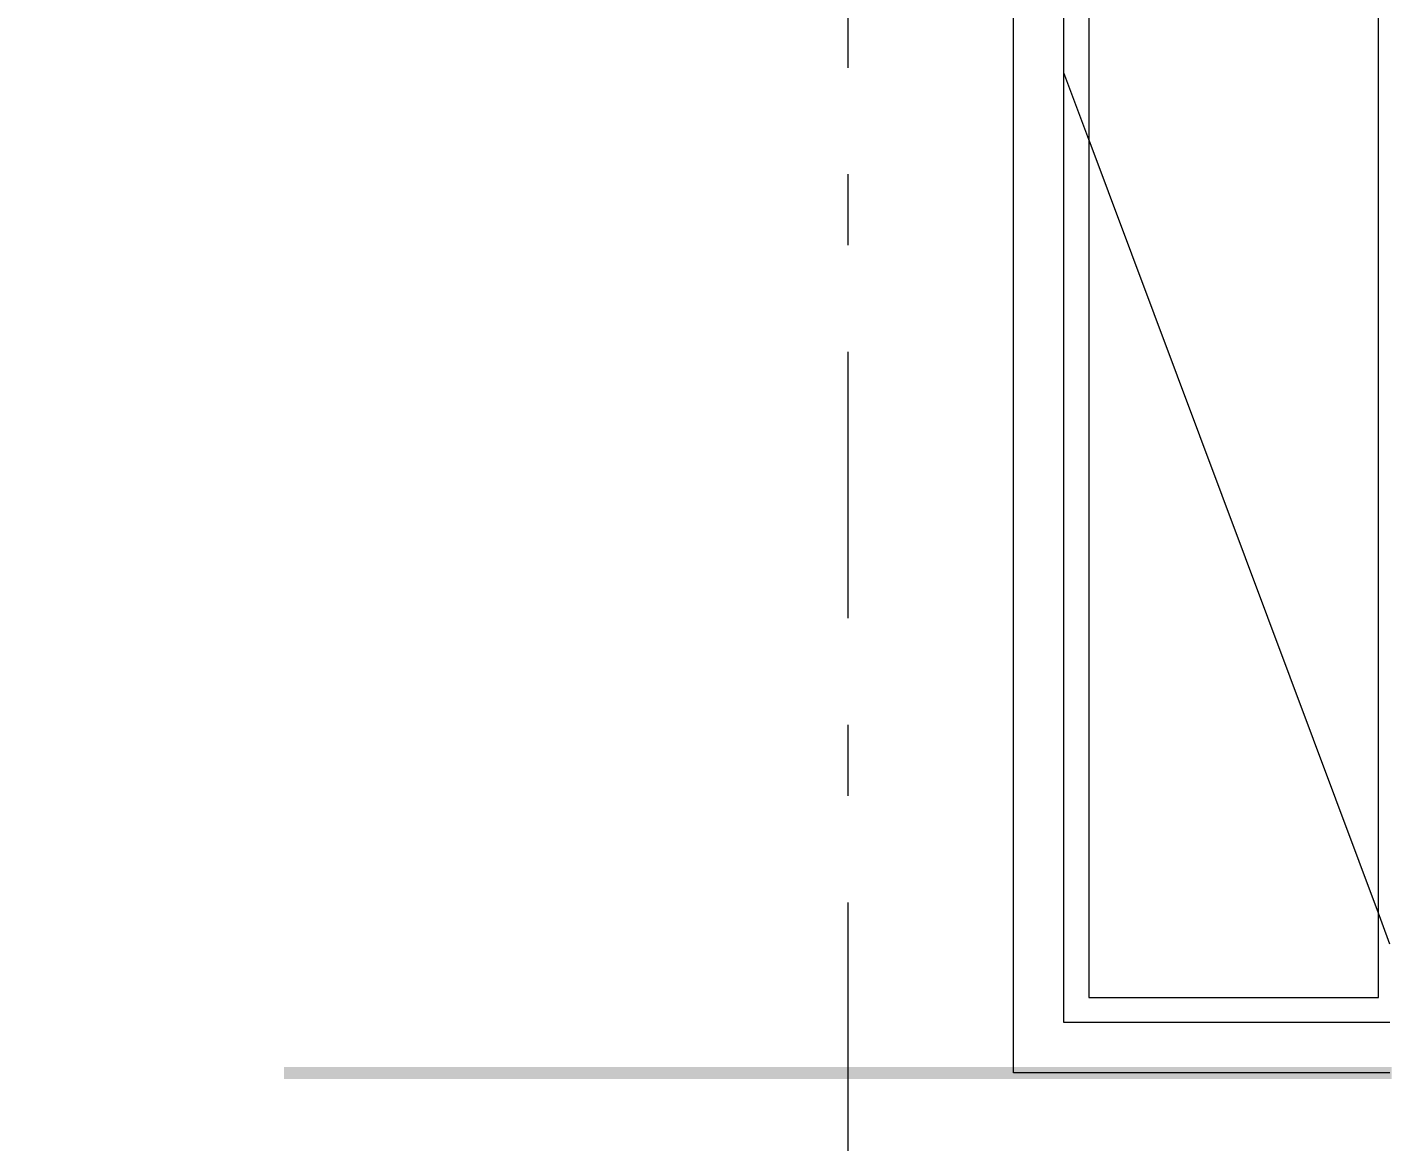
# Model space of a CAD drawing. Header units: millimetres. Extents: x -48147 to 1403542, y -455564 to 18123.
# Drawn here: x 1398527 to 1399882, y -445111 to -444004 of the extents above; entities that cross this region are included whole.
import ezdxf

# ---------------------------------------------------------------- set-up
doc = ezdxf.new("R2010")
doc.units = ezdxf.units.MM
doc.header["$MEASUREMENT"] = 0
doc.linetypes.add('Double Dashed', pattern=[546.805537, 264.583325, -105.833328, 70.555556, -105.833328])
doc.linetypes.add('Wipeout_Contour', pattern=[1000, 0, -1000])
for name, color, linetype, lineweight, true_color in [('A-20-M_Floor_Slab_Pen_No__148', 7, 'Continuous', 0, 0x444444), ('New_A-25-M_Wall_Ext_Pen_No__107', 7, 'Continuous', 15, 0xa6a6a6), ('New_ArchiCAD Windows_Pen_No__43', 7, 'Continuous', 30, 0x444444), ('New_ArchiCAD Windows_Pen_No__63', 7, 'Continuous', 20, 0x606060)]:
    doc.layers.add(name, color=color, linetype=linetype, lineweight=lineweight, true_color=true_color)
for name, color, linetype in [('A-95-P_Drawing', 7, 'Continuous'), ('New_A-25-M_Wall_Ext', 7, 'Continuous'), ('New_A-95-D_1_20', 7, 'Continuous'), ('New_ArchiCAD Windows', 7, 'Continuous')]:
    doc.layers.add(name, color=color, linetype=linetype)
for name, color, linetype, lineweight in [('A-95-P_Drawing_Pen_No__1', 7, 'Continuous', 13), ('New_A-25-M_Wall_Ext_Pen_No__1', 7, 'Continuous', 13), ('New_A-95-D_1_20_Pen_No__1', 7, 'Continuous', 13), ('New_ArchiCAD Windows_Pen_No__3', 7, 'Continuous', 18), ('New_ArchiCAD Windows_Pen_No__87', 8, 'Continuous', 20)]:
    doc.layers.add(name, color=color, linetype=linetype, lineweight=lineweight)
doc.styles.add('GENERATED_STYLE_1', font='')
doc.styles.get('GENERATED_STYLE_1').set_extended_font_data('Arial')
doc.dimstyles.new('GENERATED_STYLE__6', dxfattribs={"dimtxt": 100, "dimasz": 47.5, "dimexe": 0.18, "dimexo": 50, "dimgap": 0.09, "dimtad": 1, "dimdec": 0, "dimzin": 0, "dimdsep": 46, "dimtxsty": 'GENERATED_STYLE_1', "dimblk": 'ARROWHEAD_2', "dimblk1": 'ARROWHEAD_2', "dimblk2": 'ARROWHEAD_2', "dimcen": 0.09, "dimclrd": 7, "dimclre": 7, "dimclrt": 7, "dimadec": 0, "dimazin": 0, "dimtfac": 1, "dimtdec": 4, "dimtmove": 0, "dimatfit": 3, "dimfxl": 1, "dimtolj": 1, "dimtzin": 0, "dimarcsym": 0})

# ---------------------------------------------------------------- blocks, each defined once
blk = doc.blocks.new('*X31', base_point=(1418663.2, -449992.5))
at = {"layer": 'New_A-25-M_Wall_Ext_Pen_No__107', "linetype": 'Continuous'}
for p, q in [((1398631.7, -443994.7), (1398631.7, -444013.2)), ((1398691.5, -444034.4), (1398722, -444011.6)), ((1398731.2, -444006.5), (1398722, -444011.6)), ((1398741.4, -444004.1), (1398731.2, -444006.5)), ((1398751.9, -444004.6), (1398741.4, -444004.1)), ((1398761.9, -444008), (1398751.9, -444004.6)), ((1398770.6, -444013.9), (1398761.9, -444008)), ((1398631.7, -444013.2), (1398640.5, -444029.6)), ((1398777.3, -444022), (1398770.6, -444013.9)), ((1398781.5, -444031.6), (1398777.3, -444022)), ((1398640.5, -444029.6), (1398655.9, -444039.9)), ((1398655.9, -444039.9), (1398674.4, -444041.6)), ((1398674.4, -444041.6), (1398691.5, -444034.4)), ((1398783, -444042.1), (1398781.5, -444031.6)), ((1398655.9, -444044.2), (1398640.5, -444054.5)), ((1398674.4, -444042.5), (1398655.9, -444044.2)), ((1398691.5, -444049.7), (1398674.4, -444042.5)), ((1398691.5, -444049.7), (1398722, -444072.5)), ((1398777.3, -444062.1), (1398781.5, -444052.5)), ((1398781.5, -444052.5), (1398783, -444042.1)), ((1398640.5, -444054.5), (1398631.7, -444070.9)), ((1398770.6, -444070.2), (1398777.3, -444062.1)), ((1398631.7, -444070.9), (1398631.7, -444089.4)), ((1398722, -444072.5), (1398731.2, -444077.6)), ((1398731.2, -444077.6), (1398741.4, -444080)), ((1398741.4, -444080.3), (1398731.2, -444082.7)), ((1398741.4, -444080), (1398751.9, -444079.5)), ((1398751.9, -444080.8), (1398741.4, -444080.3)), ((1398751.9, -444079.5), (1398761.9, -444076.1)), ((1398761.9, -444084.2), (1398751.9, -444080.8)), ((1398761.9, -444076.1), (1398770.6, -444070.2)), ((1398631.7, -444089.4), (1398640.5, -444105.8)), ((1398691.5, -444110.6), (1398722, -444087.8)), ((1398731.2, -444082.7), (1398722, -444087.8)), ((1398770.6, -444090.1), (1398761.9, -444084.2)), ((1398777.3, -444098.2), (1398770.6, -444090.1)), ((1398640.5, -444105.8), (1398655.9, -444116.1)), ((1398781.5, -444107.8), (1398777.3, -444098.2)), ((1398783, -444118.2), (1398781.5, -444107.8)), ((1398655.9, -444120.4), (1398640.5, -444130.7)), ((1398655.9, -444116.1), (1398674.4, -444117.8)), ((1398674.4, -444118.7), (1398655.9, -444120.4)), ((1398674.4, -444117.8), (1398691.5, -444110.6)), ((1398691.5, -444125.9), (1398674.4, -444118.7)), ((1398781.5, -444128.7), (1398783, -444118.2)), ((1398640.5, -444130.7), (1398631.7, -444147.1)), ((1398691.5, -444125.9), (1398722, -444148.7)), ((1398777.3, -444138.3), (1398781.5, -444128.7)), ((1398631.7, -444147.1), (1398631.7, -444165.6)), ((1398761.9, -444152.3), (1398770.6, -444146.4)), ((1398770.6, -444146.4), (1398777.3, -444138.3)), ((1398722, -444148.7), (1398731.2, -444153.8)), ((1398731.2, -444158.9), (1398722, -444164)), ((1398731.2, -444153.8), (1398741.4, -444156.2)), ((1398741.4, -444156.5), (1398731.2, -444158.9)), ((1398741.4, -444156.2), (1398751.9, -444155.7)), ((1398751.9, -444157), (1398741.4, -444156.5)), ((1398751.9, -444155.7), (1398761.9, -444152.3)), ((1398761.9, -444160.4), (1398751.9, -444157)), ((1398770.6, -444166.3), (1398761.9, -444160.4)), ((1398631.7, -444165.6), (1398640.5, -444182)), ((1398691.5, -444186.8), (1398722, -444164)), ((1398777.3, -444174.4), (1398770.6, -444166.3)), ((1398781.5, -444184), (1398777.3, -444174.4)), ((1398640.5, -444182), (1398655.9, -444192.2)), ((1398674.4, -444194), (1398691.5, -444186.8)), ((1398783, -444194.4), (1398781.5, -444184)), ((1398655.9, -444196.6), (1398640.5, -444206.9)), ((1398655.9, -444192.2), (1398674.4, -444194)), ((1398674.4, -444194.9), (1398655.9, -444196.6)), ((1398691.5, -444202.1), (1398674.4, -444194.9)), ((1398691.5, -444202.1), (1398722, -444224.9)), ((1398781.5, -444204.8), (1398783, -444194.4)), ((1398640.5, -444206.9), (1398631.7, -444223.3)), ((1398770.6, -444222.6), (1398777.3, -444214.5)), ((1398777.3, -444214.5), (1398781.5, -444204.8)), ((1398631.7, -444223.3), (1398631.7, -444241.8)), ((1398722, -444224.9), (1398731.2, -444230)), ((1398751.9, -444231.9), (1398761.9, -444228.5)), ((1398761.9, -444228.5), (1398770.6, -444222.6)), ((1398631.7, -444241.8), (1398640.5, -444258.2)), ((1398691.5, -444263), (1398722, -444240.1)), ((1398731.2, -444235.1), (1398722, -444240.1)), ((1398731.2, -444230), (1398741.4, -444232.4)), ((1398741.4, -444232.7), (1398731.2, -444235.1)), ((1398741.4, -444232.4), (1398751.9, -444231.9)), ((1398751.9, -444233.2), (1398741.4, -444232.7)), ((1398761.9, -444236.6), (1398751.9, -444233.2)), ((1398770.6, -444242.5), (1398761.9, -444236.6)), ((1398777.3, -444250.6), (1398770.6, -444242.5)), ((1398781.5, -444260.2), (1398777.3, -444250.6)), ((1398640.5, -444258.2), (1398655.9, -444268.4)), ((1398655.9, -444268.4), (1398674.4, -444270.2)), ((1398674.4, -444270.2), (1398691.5, -444263)), ((1398783, -444270.6), (1398781.5, -444260.2)), ((1398640.5, -444283.1), (1398631.7, -444299.4)), ((1398655.9, -444272.8), (1398640.5, -444283.1)), ((1398674.4, -444271.1), (1398655.9, -444272.8)), ((1398691.5, -444278.2), (1398674.4, -444271.1)), ((1398691.5, -444278.2), (1398722, -444301.1)), ((1398777.3, -444290.7), (1398781.5, -444281)), ((1398781.5, -444281), (1398783, -444270.6)), ((1398770.6, -444298.7), (1398777.3, -444290.7)), ((1398631.7, -444299.4), (1398631.7, -444318)), ((1398722, -444301.1), (1398731.2, -444306.2)), ((1398731.2, -444306.2), (1398741.4, -444308.6)), ((1398741.4, -444308.9), (1398731.2, -444311.3)), ((1398741.4, -444308.6), (1398751.9, -444308.1)), ((1398751.9, -444309.4), (1398741.4, -444308.9)), ((1398751.9, -444308.1), (1398761.9, -444304.7)), ((1398761.9, -444312.7), (1398751.9, -444309.4)), ((1398761.9, -444304.7), (1398770.6, -444298.7)), ((1398631.7, -444318), (1398640.5, -444334.4)), ((1398691.5, -444339.2), (1398722, -444316.3)), ((1398731.2, -444311.3), (1398722, -444316.3)), ((1398770.6, -444318.7), (1398761.9, -444312.7)), ((1398777.3, -444326.8), (1398770.6, -444318.7)), ((1398640.5, -444334.4), (1398655.9, -444344.6)), ((1398781.5, -444336.4), (1398777.3, -444326.8)), ((1398783, -444346.8), (1398781.5, -444336.4)), ((1398655.9, -444349), (1398640.5, -444359.3)), ((1398655.9, -444344.6), (1398674.4, -444346.4)), ((1398674.4, -444347.3), (1398655.9, -444349)), ((1398674.4, -444346.4), (1398691.5, -444339.2)), ((1398691.5, -444354.4), (1398674.4, -444347.3)), ((1398781.5, -444357.2), (1398783, -444346.8)), ((1398640.5, -444359.3), (1398631.7, -444375.6)), ((1398691.5, -444354.4), (1398722, -444377.3)), ((1398777.3, -444366.8), (1398781.5, -444357.2)), ((1398631.7, -444375.6), (1398631.7, -444394.2)), ((1398722, -444377.3), (1398731.2, -444382.4)), ((1398761.9, -444380.9), (1398770.6, -444374.9)), ((1398770.6, -444374.9), (1398777.3, -444366.8)), ((1398691.5, -444415.4), (1398722, -444392.5)), ((1398731.2, -444387.4), (1398722, -444392.5)), ((1398731.2, -444382.4), (1398741.4, -444384.8)), ((1398741.4, -444385.1), (1398731.2, -444387.4)), ((1398741.4, -444384.8), (1398751.9, -444384.2)), ((1398751.9, -444385.6), (1398741.4, -444385.1)), ((1398751.9, -444384.2), (1398761.9, -444380.9)), ((1398761.9, -444388.9), (1398751.9, -444385.6)), ((1398770.6, -444394.9), (1398761.9, -444388.9)), ((1398631.7, -444394.2), (1398640.5, -444410.5)), ((1398777.3, -444403), (1398770.6, -444394.9)), ((1398781.5, -444412.6), (1398777.3, -444403)), ((1398640.5, -444410.5), (1398655.9, -444420.8)), ((1398674.4, -444422.6), (1398691.5, -444415.4)), ((1398783, -444423), (1398781.5, -444412.6)), ((1398655.9, -444425.2), (1398640.5, -444435.5)), ((1398655.9, -444420.8), (1398674.4, -444422.6)), ((1398674.4, -444423.4), (1398655.9, -444425.2)), ((1398691.5, -444430.6), (1398674.4, -444423.4)), ((1398691.5, -444430.6), (1398722, -444453.5)), ((1398781.5, -444433.4), (1398783, -444423)), ((1398640.5, -444435.5), (1398631.7, -444451.8)), ((1398770.6, -444451.1), (1398777.3, -444443)), ((1398777.3, -444443), (1398781.5, -444433.4)), ((1398631.7, -444451.8), (1398631.7, -444470.4)), ((1398722, -444453.5), (1398731.2, -444458.6)), ((1398731.2, -444458.6), (1398741.4, -444460.9)), ((1398751.9, -444460.4), (1398761.9, -444457.1)), ((1398761.9, -444457.1), (1398770.6, -444451.1)), ((1398631.7, -444470.4), (1398640.5, -444486.7)), ((1398691.5, -444491.6), (1398722, -444468.7)), ((1398731.2, -444463.6), (1398722, -444468.7)), ((1398741.4, -444461.3), (1398731.2, -444463.6)), ((1398741.4, -444460.9), (1398751.9, -444460.4)), ((1398751.9, -444461.8), (1398741.4, -444461.3)), ((1398761.9, -444465.1), (1398751.9, -444461.8)), ((1398770.6, -444471.1), (1398761.9, -444465.1)), ((1398777.3, -444479.2), (1398770.6, -444471.1)), ((1398640.5, -444486.7), (1398655.9, -444497)), ((1398781.5, -444488.8), (1398777.3, -444479.2)), ((1398655.9, -444497), (1398674.4, -444498.8)), ((1398674.4, -444499.6), (1398655.9, -444501.4)), ((1398674.4, -444498.8), (1398691.5, -444491.6)), ((1398691.5, -444506.8), (1398674.4, -444499.6)), ((1398783, -444499.2), (1398781.5, -444488.8)), ((1398781.5, -444509.6), (1398783, -444499.2)), ((1398640.5, -444511.7), (1398631.7, -444528)), ((1398655.9, -444501.4), (1398640.5, -444511.7)), ((1398691.5, -444506.8), (1398722, -444529.7)), ((1398777.3, -444519.2), (1398781.5, -444509.6)), ((1398631.7, -444528), (1398631.7, -444546.6)), ((1398761.9, -444533.3), (1398770.6, -444527.3)), ((1398770.6, -444527.3), (1398777.3, -444519.2)), ((1398722, -444529.7), (1398731.2, -444534.8)), ((1398731.2, -444539.8), (1398722, -444544.9)), ((1398731.2, -444534.8), (1398741.4, -444537.1)), ((1398741.4, -444537.4), (1398731.2, -444539.8)), ((1398741.4, -444537.1), (1398751.9, -444536.6)), ((1398751.9, -444538), (1398741.4, -444537.4)), ((1398751.9, -444536.6), (1398761.9, -444533.3)), ((1398761.9, -444541.3), (1398751.9, -444538)), ((1398770.6, -444547.3), (1398761.9, -444541.3)), ((1398631.7, -444546.6), (1398640.5, -444562.9)), ((1398691.5, -444567.8), (1398722, -444544.9)), ((1398777.3, -444555.4), (1398770.6, -444547.3)), ((1398640.5, -444562.9), (1398655.9, -444573.2)), ((1398674.4, -444575), (1398691.5, -444567.8)), ((1398781.5, -444565), (1398777.3, -444555.4)), ((1398783, -444575.4), (1398781.5, -444565)), ((1398655.9, -444577.6), (1398640.5, -444587.8)), ((1398655.9, -444573.2), (1398674.4, -444575)), ((1398674.4, -444575.8), (1398655.9, -444577.6)), ((1398691.5, -444583), (1398674.4, -444575.8)), ((1398781.5, -444585.8), (1398783, -444575.4)), ((1398640.5, -444587.8), (1398631.7, -444604.2)), ((1398691.5, -444583), (1398722, -444605.9)), ((1398770.6, -444603.5), (1398777.3, -444595.4)), ((1398777.3, -444595.4), (1398781.5, -444585.8)), ((1398631.7, -444604.2), (1398631.7, -444622.8)), ((1398722, -444605.9), (1398731.2, -444610.9)), ((1398761.9, -444609.5), (1398770.6, -444603.5)), ((1398631.7, -444622.8), (1398640.5, -444639.1)), ((1398691.5, -444644), (1398722, -444621.1)), ((1398731.2, -444616), (1398722, -444621.1)), ((1398731.2, -444610.9), (1398741.4, -444613.3)), ((1398741.4, -444613.6), (1398731.2, -444616)), ((1398741.4, -444613.3), (1398751.9, -444612.8)), ((1398751.9, -444614.1), (1398741.4, -444613.6)), ((1398751.9, -444612.8), (1398761.9, -444609.5)), ((1398761.9, -444617.5), (1398751.9, -444614.1)), ((1398770.6, -444623.5), (1398761.9, -444617.5)), ((1398777.3, -444631.5), (1398770.6, -444623.5)), ((1398781.5, -444641.2), (1398777.3, -444631.5)), ((1398640.5, -444639.1), (1398655.9, -444649.4)), ((1398655.9, -444649.4), (1398674.4, -444651.1)), ((1398674.4, -444651.1), (1398691.5, -444644)), ((1398783, -444651.6), (1398781.5, -444641.2)), ((1398655.9, -444653.8), (1398640.5, -444664)), ((1398674.4, -444652), (1398655.9, -444653.8)), ((1398691.5, -444659.2), (1398674.4, -444652)), ((1398691.5, -444659.2), (1398722, -444682.1)), ((1398777.3, -444671.6), (1398781.5, -444662)), ((1398781.5, -444662), (1398783, -444651.6)), ((1398640.5, -444664), (1398631.7, -444680.4)), ((1398770.6, -444679.7), (1398777.3, -444671.6)), ((1398631.7, -444680.4), (1398631.7, -444699)), ((1398722, -444682.1), (1398731.2, -444687.1)), ((1398731.2, -444687.1), (1398741.4, -444689.5)), ((1398741.4, -444689.8), (1398731.2, -444692.2)), ((1398741.4, -444689.5), (1398751.9, -444689)), ((1398751.9, -444690.3), (1398741.4, -444689.8)), ((1398751.9, -444689), (1398761.9, -444685.7)), ((1398761.9, -444693.7), (1398751.9, -444690.3)), ((1398761.9, -444685.7), (1398770.6, -444679.7)), ((1398631.7, -444699), (1398640.5, -444715.3)), ((1398691.5, -444720.1), (1398722, -444697.3)), ((1398731.2, -444692.2), (1398722, -444697.3)), ((1398770.6, -444699.6), (1398761.9, -444693.7)), ((1398777.3, -444707.7), (1398770.6, -444699.6)), ((1398640.5, -444715.3), (1398655.9, -444725.6)), ((1398781.5, -444717.4), (1398777.3, -444707.7)), ((1398783, -444727.8), (1398781.5, -444717.4)), ((1398655.9, -444730), (1398640.5, -444740.2)), ((1398655.9, -444725.6), (1398674.4, -444727.3)), ((1398674.4, -444728.2), (1398655.9, -444730)), ((1398674.4, -444727.3), (1398691.5, -444720.1)), ((1398691.5, -444735.4), (1398674.4, -444728.2)), ((1398781.5, -444738.2), (1398783, -444727.8)), ((1398640.5, -444740.2), (1398631.7, -444756.6)), ((1398691.5, -444735.4), (1398722, -444758.2)), ((1398777.3, -444747.8), (1398781.5, -444738.2)), ((1398631.7, -444756.6), (1398631.7, -444775.1)), ((1398722, -444758.2), (1398731.2, -444763.3)), ((1398761.9, -444761.8), (1398770.6, -444755.9)), ((1398770.6, -444755.9), (1398777.3, -444747.8)), ((1398731.2, -444768.4), (1398722, -444773.5)), ((1398731.2, -444763.3), (1398741.4, -444765.7)), ((1398741.4, -444766), (1398731.2, -444768.4)), ((1398741.4, -444765.7), (1398751.9, -444765.2)), ((1398751.9, -444766.5), (1398741.4, -444766)), ((1398751.9, -444765.2), (1398761.9, -444761.8)), ((1398761.9, -444769.9), (1398751.9, -444766.5)), ((1398770.6, -444775.8), (1398761.9, -444769.9)), ((1398631.7, -444775.1), (1398640.5, -444791.5)), ((1398691.5, -444796.3), (1398722, -444773.5)), ((1398777.3, -444783.9), (1398770.6, -444775.8)), ((1398781.5, -444793.5), (1398777.3, -444783.9)), ((1398640.5, -444791.5), (1398655.9, -444801.8)), ((1398674.4, -444803.5), (1398691.5, -444796.3)), ((1398783, -444804), (1398781.5, -444793.5)), ((1398655.9, -444806.1), (1398640.5, -444816.4)), ((1398655.9, -444801.8), (1398674.4, -444803.5)), ((1398674.4, -444804.4), (1398655.9, -444806.1)), ((1398691.5, -444811.6), (1398674.4, -444804.4)), ((1398691.5, -444811.6), (1398722, -444834.4)), ((1398781.5, -444814.4), (1398783, -444804)), ((1398640.5, -444816.4), (1398631.7, -444832.8)), ((1398770.6, -444832.1), (1398777.3, -444824)), ((1398777.3, -444824), (1398781.5, -444814.4)), ((1398631.7, -444832.8), (1398631.7, -444851.3)), ((1398722, -444834.4), (1398731.2, -444839.5)), ((1398731.2, -444839.5), (1398741.4, -444841.9)), ((1398751.9, -444841.4), (1398761.9, -444838)), ((1398761.9, -444838), (1398770.6, -444832.1)), ((1398631.7, -444851.3), (1398640.5, -444867.7)), ((1398691.5, -444872.5), (1398722, -444849.7)), ((1398731.2, -444844.6), (1398722, -444849.7)), ((1398741.4, -444842.2), (1398731.2, -444844.6)), ((1398741.4, -444841.9), (1398751.9, -444841.4)), ((1398751.9, -444842.7), (1398741.4, -444842.2)), ((1398761.9, -444846.1), (1398751.9, -444842.7)), ((1398770.6, -444852), (1398761.9, -444846.1)), ((1398777.3, -444860.1), (1398770.6, -444852)), ((1398781.5, -444869.7), (1398777.3, -444860.1)), ((1398640.5, -444867.7), (1398655.9, -444878)), ((1398655.9, -444878), (1398674.4, -444879.7)), ((1398674.4, -444879.7), (1398691.5, -444872.5)), ((1398783, -444880.1), (1398781.5, -444869.7)), ((1398781.5, -444890.6), (1398783, -444880.1)), ((1398640.5, -444892.6), (1398631.7, -444909)), ((1398655.9, -444882.3), (1398640.5, -444892.6)), ((1398674.4, -444880.6), (1398655.9, -444882.3)), ((1398691.5, -444887.8), (1398674.4, -444880.6)), ((1398691.5, -444887.8), (1398722, -444910.6)), ((1398777.3, -444900.2), (1398781.5, -444890.6)), ((1398770.6, -444908.3), (1398777.3, -444900.2)), ((1398631.7, -444909), (1398631.7, -444927.5)), ((1398722, -444910.6), (1398731.2, -444915.7)), ((1398731.2, -444920.8), (1398722, -444925.9)), ((1398731.2, -444915.7), (1398741.4, -444918.1)), ((1398741.4, -444918.4), (1398731.2, -444920.8)), ((1398741.4, -444918.1), (1398751.9, -444917.6)), ((1398751.9, -444918.9), (1398741.4, -444918.4)), ((1398751.9, -444917.6), (1398761.9, -444914.2)), ((1398761.9, -444922.3), (1398751.9, -444918.9)), ((1398761.9, -444914.2), (1398770.6, -444908.3)), ((1398631.7, -444927.5), (1398640.5, -444943.9)), ((1398691.5, -444948.7), (1398722, -444925.9)), ((1398770.6, -444928.2), (1398761.9, -444922.3)), ((1398777.3, -444936.3), (1398770.6, -444928.2)), ((1398640.5, -444943.9), (1398655.9, -444954.1)), ((1398781.5, -444945.9), (1398777.3, -444936.3)), ((1398783, -444956.3), (1398781.5, -444945.9)), ((1398655.9, -444958.5), (1398640.5, -444968.8)), ((1398655.9, -444954.1), (1398674.4, -444955.9)), ((1398674.4, -444956.8), (1398655.9, -444958.5)), ((1398674.4, -444955.9), (1398691.5, -444948.7)), ((1398691.5, -444964), (1398674.4, -444956.8)), ((1398781.5, -444966.7), (1398783, -444956.3)), ((1398640.5, -444968.8), (1398631.7, -444985.2)), ((1398691.5, -444964), (1398722, -444986.8)), ((1398777.3, -444976.4), (1398781.5, -444966.7)), ((1398631.7, -444985.2), (1398631.7, -445003.7)), ((1398722, -444986.8), (1398731.2, -444991.9)), ((1398761.9, -444990.4), (1398770.6, -444984.5)), ((1398770.6, -444984.5), (1398777.3, -444976.4)), ((1398691.5, -445024.9), (1398722, -445002.1)), ((1398731.2, -444997), (1398722, -445002.1)), ((1398731.2, -444991.9), (1398741.4, -444994.3)), ((1398741.4, -444994.6), (1398731.2, -444997)), ((1398741.4, -444994.3), (1398751.9, -444993.8)), ((1398751.9, -444995.1), (1398741.4, -444994.6)), ((1398751.9, -444993.8), (1398761.9, -444990.4)), ((1398761.9, -444998.5), (1398751.9, -444995.1)), ((1398770.6, -445004.4), (1398761.9, -444998.5)), ((1398631.7, -445003.7), (1398640.5, -445020.1)), ((1398777.3, -445012.5), (1398770.6, -445004.4)), ((1398781.5, -445022.1), (1398777.3, -445012.5)), ((1398640.5, -445020.1), (1398655.9, -445030.3)), ((1398674.4, -445032.1), (1398691.5, -445024.9)), ((1398783, -445032.5), (1398781.5, -445022.1)), ((1398655.9, -445030.3), (1398674.4, -445032.1))]:
    blk.add_line(p, q, dxfattribs=at)
blk = doc.blocks.new('Section Elem_7_1', base_point=(1418663.2, -449992.5))
at = {"color": 254, "linetype": 'Wipeout_Contour', "lineweight": 0, "ltscale": 5871480.347008824}
blk.add_wipeout([(1398576.8, -445642.5), (1398791.3, -445642.5), (1398791.3, -445032.5), (1398576.8, -445032.5)], dxfattribs=at).dxf.layer = 'New_A-25-M_Wall_Ext'
at = {"layer": 'New_A-25-M_Wall_Ext_Pen_No__107', "linetype": 'Continuous', "lineweight": 0, "true_color": 0x535353}
blk.add_hatch(color=251, dxfattribs=at).paths.add_polyline_path([(1398605.8, -445032.5), (1398608.8, -445032.5), (1398608.8, -441592.5), (1398605.8, -441592.5)])
at = {"color": 254, "linetype": 'Wipeout_Contour', "lineweight": 0, "ltscale": 5869431.88280927}
blk.add_wipeout([(1398786.8, -445032.5), (1398791.3, -445032.5), (1398791.3, -441592.5), (1398786.8, -441592.5)], dxfattribs=at).dxf.layer = 'New_A-25-M_Wall_Ext'
at = {"layer": 'New_A-25-M_Wall_Ext_Pen_No__107', "linetype": 'Continuous'}
h = blk.add_hatch(dxfattribs=at)
h.set_pattern_fill('Plaster_0001', color=256, style=0, pattern_type=2)
h.set_pattern_definition([(0, (1418663.25, -449992.53), (0, 86.60254), [0, -50]), (0, (1418688.25, -449949.23), (0, 86.60254), [0, -50])])
h.paths.add_polyline_path([(1398786.8, -445032.5), (1398791.3, -445032.5), (1398791.3, -441592.5), (1398786.8, -441592.5)])
at = {"color": 254, "linetype": 'Wipeout_Contour', "lineweight": 0, "ltscale": 5869118.258453415}
blk.add_wipeout([(1398626.8, -445032.5), (1398786.8, -445032.5), (1398786.8, -441592.5), (1398626.8, -441592.5)], dxfattribs=at).dxf.layer = 'New_A-25-M_Wall_Ext'
at = {"layer": 'New_A-25-M_Wall_Ext_Pen_No__1', "linetype": 'Continuous'}
for p, q in [((1398786.8, -441592.5), (1398786.8, -445032.5)), ((1398791.3, -441592.5), (1398791.3, -445032.5))]:
    blk.add_line(p, q, dxfattribs=at)
at = {"layer": 'New_A-25-M_Wall_Ext'}
blk.add_blockref('*X31', (1418663.2, -449992.5), dxfattribs=at)
at = {"color": 254, "linetype": 'Wipeout_Contour', "lineweight": 0, "ltscale": 5868801.77434841}
blk.add_wipeout([(1398620.8, -445032.5), (1398626.8, -445032.5), (1398626.8, -441592.5), (1398620.8, -441592.5)], dxfattribs=at).dxf.layer = 'New_A-25-M_Wall_Ext'
at = {"layer": 'New_A-25-M_Wall_Ext_Pen_No__107', "linetype": 'Continuous'}
blk.add_hatch(color=256, dxfattribs=at).paths.add_polyline_path([(1398608.8, -445032.5), (1398620.8, -445032.5), (1398620.8, -441592.5), (1398608.8, -441592.5)])
at = {"layer": 'New_A-25-M_Wall_Ext_Pen_No__1', "linetype": 'Continuous'}
for p, q in [((1398620.8, -441592.5), (1398620.8, -445032.5)), ((1398626.8, -441592.5), (1398626.8, -445032.5))]:
    blk.add_line(p, q, dxfattribs=at)
at = {"color": 254, "linetype": 'Wipeout_Contour', "lineweight": 0, "ltscale": 8802769.314576585}
blk.add_wipeout([(1398461.8, -445032.5), (1398576.8, -445032.5), (1398605.8, -445032.5), (1398605.8, -441592.5), (1398576.8, -441592.5), (1398461.8, -441592.5)], dxfattribs=at).dxf.layer = 'New_A-25-M_Wall_Ext'
at = {"layer": 'New_A-25-M_Wall_Ext_Pen_No__1', "linetype": 'Continuous'}
for p, q in [((1398605.8, -441592.5), (1398605.8, -445032.5)), ((1398608.8, -441592.5), (1398608.8, -445032.5))]:
    blk.add_line(p, q, dxfattribs=at)
at = {"layer": 'New_A-25-M_Wall_Ext_Pen_No__1', "linetype": 'Continuous', "flags": 128}
blk.add_lwpolyline([(1398791.3, -445032.5), (1398786.8, -445032.5), (1398626.8, -445032.5), (1398620.8, -445032.5), (1398608.8, -445032.5), (1398605.8, -445032.5), (1398576.8, -445032.5)], dxfattribs=at)
blk = doc.blocks.new('Section Elem_39_1', base_point=(1418663.2, -449992.5))
at = {"layer": 'New_ArchiCAD Windows_Pen_No__63', "linetype": 'Continuous'}
for p, q in [((1398831.3, -445647.4), (1398831.3, -445633.4)), ((1398824.3, -445640.4), (1398824.3, -445640.4)), ((1398824.3, -445640.4), (1398831.3, -445647.4))]:
    blk.add_line(p, q, dxfattribs=at)
at = {"layer": 'New_ArchiCAD Windows_Pen_No__87', "linetype": 'Continuous'}
for p, q in [((1398446.3, -445642.5), (1398446.3, -445032.5)), ((1398791.3, -445642.5), (1398791.3, -445032.5))]:
    blk.add_line(p, q, dxfattribs=at)
at = {"color": 254, "linetype": 'Wipeout_Contour', "lineweight": 0, "ltscale": 5870976.246881587}
blk.add_wipeout([(1398526.8, -445592.5), (1398576.8, -445592.5), (1398576.8, -445082.5), (1398526.8, -445082.5)], dxfattribs=at).dxf.layer = 'New_ArchiCAD Windows'
at = {"color": 254, "linetype": 'Wipeout_Contour', "lineweight": 0, "ltscale": 5870636.439229133}
blk.add_wipeout([(1398526.8, -445032.5), (1398526.8, -445082.5), (1398576.8, -445082.5), (1398576.8, -445032.5)], dxfattribs=at).dxf.layer = 'New_ArchiCAD Windows'
at = {"color": 254, "linetype": 'Wipeout_Contour', "lineweight": 0, "ltscale": 5871316.091825221}
blk.add_wipeout([(1398526.8, -445642.5), (1398576.8, -445642.5), (1398576.8, -445592.5), (1398526.8, -445592.5)], dxfattribs=at).dxf.layer = 'New_ArchiCAD Windows'
at = {"layer": 'New_ArchiCAD Windows_Pen_No__43', "linetype": 'Continuous'}
for p, q in [((1398526.8, -445032.5), (1398526.8, -445082.5)), ((1398576.8, -445032.5), (1398526.8, -445032.5)), ((1398576.8, -445032.5), (1398576.8, -445082.5)), ((1398576.8, -445082.5), (1398526.8, -445082.5)), ((1398541.8, -445082.5), (1398541.8, -445592.5)), ((1398561.8, -445592.5), (1398561.8, -445082.5)), ((1398526.8, -445592.5), (1398526.8, -445642.5)), ((1398576.8, -445592.5), (1398526.8, -445592.5)), ((1398576.8, -445592.5), (1398576.8, -445642.5)), ((1398576.8, -445642.5), (1398526.8, -445642.5))]:
    blk.add_line(p, q, dxfattribs=at)
at = {"layer": 'New_ArchiCAD Windows_Pen_No__63', "linetype": 'Continuous'}
for p, q in [((1398526.8, -445592.5), (1398526.8, -445082.5)), ((1398576.8, -445592.5), (1398576.8, -445082.5)), ((1398577.8, -445602.5), (1398577.8, -445592.5)), ((1398831.3, -445633.4), (1398577.8, -445602.5))]:
    blk.add_line(p, q, dxfattribs=at)
blk = doc.blocks.new('Section Elem_163_1', base_point=(1418663.2, -449992.5))
at = {"color": 254, "linetype": 'Wipeout_Contour', "lineweight": 0, "ltscale": 29381237.73601098}
blk.add_wipeout([(1399880.2, -441490.5), (1398791.3, -441490.5), (1398791.3, -446960.5), (1398810.3, -446960.5), (1398810.3, -447026.5), (1398810.3, -449980.5), (1398816.3, -449980.5), (1398816.3, -449992.5), (1399140.9, -449992.5), (1399140.9, -448075.8), (1399858.5, -448075.8), (1399858.5, -448239.8), (1399877.5, -448239.8), (1399877.5, -448305.8), (1399877.5, -449992.5), (1399880.2, -449992.5), (1399880.2, -445042.5), (1399506.2, -445042.5), (1399506.2, -442922.5), (1399880.2, -442922.5)], dxfattribs=at).dxf.layer = 'New_A-25-M_Wall_Ext'
blk = doc.blocks.new('Section Elem_164_1', base_point=(1418663.2, -449992.5))
at = {"color": 254, "linetype": 'Wipeout_Contour', "lineweight": 0, "ltscale": 5873069.314766008}
blk.add_wipeout([(1399556.2, -444992.5), (1399556.2, -442972.5), (1399506.2, -442972.5), (1399506.2, -444992.5)], dxfattribs=at).dxf.layer = 'New_ArchiCAD Windows'
at = {"color": 254, "linetype": 'Wipeout_Contour', "lineweight": 0, "ltscale": 5874378.002955575}
blk.add_wipeout([(1399868.7, -442997.5), (1399868.7, -444967.5), (1399880.2, -444967.5), (1399880.2, -442997.5)], dxfattribs=at).dxf.layer = 'New_ArchiCAD Windows'
at = {"color": 254, "linetype": 'Wipeout_Contour', "lineweight": 0, "ltscale": 7340421.572314752}
blk.add_wipeout([(1399880.2, -442922.5), (1399506.2, -442922.5), (1399506.2, -442972.5), (1399556.2, -442972.5), (1399880.2, -442972.5)], dxfattribs=at).dxf.layer = 'New_ArchiCAD Windows'
at = {"color": 254, "linetype": 'Wipeout_Contour', "lineweight": 0, "ltscale": 5873212.230907662}
blk.add_wipeout([(1399556.2, -444967.5), (1399581.2, -444967.5), (1399581.2, -442997.5), (1399556.2, -442997.5)], dxfattribs=at).dxf.layer = 'New_ArchiCAD Windows'
at = {"color": 254, "linetype": 'Wipeout_Contour', "lineweight": 0, "ltscale": 7343535.56568599}
blk.add_wipeout([(1399880.2, -444992.5), (1399556.2, -444992.5), (1399506.2, -444992.5), (1399506.2, -445042.5), (1399880.2, -445042.5)], dxfattribs=at).dxf.layer = 'New_ArchiCAD Windows'
at = {"layer": 'New_ArchiCAD Windows_Pen_No__87', "linetype": 'Continuous'}
for p, q in [((1399506.2, -445042.5), (1399506.2, -442922.5)), ((1399506.2, -442922.5), (1399880.2, -442922.5)), ((1399880.2, -445042.5), (1399506.2, -445042.5))]:
    blk.add_line(p, q, dxfattribs=at)
at = {"color": 254, "linetype": 'Wipeout_Contour', "lineweight": 0, "ltscale": 8808884.541477097}
blk.add_wipeout([(1399556.2, -442997.5), (1399581.2, -442997.5), (1399868.7, -442997.5), (1399880.2, -442997.5), (1399880.2, -442972.5), (1399556.2, -442972.5)], dxfattribs=at).dxf.layer = 'New_ArchiCAD Windows'
at = {"color": 254, "linetype": 'Wipeout_Contour', "lineweight": 0, "ltscale": 8812487.927469753}
blk.add_wipeout([(1399556.2, -444992.5), (1399880.2, -444992.5), (1399880.2, -444967.5), (1399868.7, -444967.5), (1399581.2, -444967.5), (1399556.2, -444967.5)], dxfattribs=at).dxf.layer = 'New_ArchiCAD Windows'
at = {"layer": 'New_ArchiCAD Windows_Pen_No__3', "linetype": 'Continuous'}
for p, q in [((1399556.2, -444992.5), (1399556.2, -442972.5)), ((1399556.2, -442972.5), (1399880.2, -442972.5)), ((1399880.2, -444992.5), (1399556.2, -444992.5))]:
    blk.add_line(p, q, dxfattribs=at)
at = {"color": 254, "linetype": 'Wipeout_Contour', "lineweight": 0, "ltscale": 5873807.978954639}
blk.add_wipeout([(1399868.7, -444967.5), (1399868.7, -442997.5), (1399581.2, -442997.5), (1399581.2, -444967.5)], dxfattribs=at).dxf.layer = 'New_ArchiCAD Windows'
at = {"layer": 'New_ArchiCAD Windows_Pen_No__3', "linetype": 'Continuous'}
for p, q in [((1399581.2, -442997.5), (1399581.2, -444967.5)), ((1399868.7, -442997.5), (1399581.2, -442997.5)), ((1399868.7, -444967.5), (1399868.7, -442997.5)), ((1399880.2, -443050.3), (1399556.2, -443915.8)), ((1399880.2, -444914.7), (1399556.2, -444049.3)), ((1399581.2, -444967.5), (1399868.7, -444967.5))]:
    blk.add_line(p, q, dxfattribs=at)
blk = doc.blocks.new('*D505', base_point=(1418663.2, -449992.5))
at = {"layer": 'New_A-95-D_1_20_Pen_No__1', "linetype": 'Continuous'}
for p, q in [((1398980.2, -445014.5), (1399042.7, -445050.6)), ((1399058.3, -445032.5), (1398576.8, -445032.5)), ((1399011.4, -445642.5), (1399011.4, -445032.5)), ((1398980.2, -445624.5), (1399042.7, -445660.6)), ((1399058.3, -445642.5), (1398576.8, -445642.5))]:
    blk.add_line(p, q, dxfattribs=at)
at = {"layer": 'New_A-95-D_1_20_Pen_No__1', "insert": (1398991.4, -445451.9), "char_height": 100, "attachment_point": 7, "rotation": 90, "style": 'GENERATED_STYLE_1'}
blk.add_mtext('\\A1;{\\fArial|b0|i0|c0|p34;610}', dxfattribs=at)
blk = doc.blocks.new('ARROWHEAD_2')
at = {"color": 0, "linetype": 'Continuous', "lineweight": 0}
for p, q in [((-0.378, -0.655), (0.378, 0.655)), ((0, 0), (-1, 0))]:
    blk.add_line(p, q, dxfattribs=at)
blk = doc.blocks.new('*D506', base_point=(1418663.2, -449992.5))
at = {"layer": 'New_A-95-D_1_20_Pen_No__1', "linetype": 'Continuous'}
for p, q in [((1398980.2, -441574.5), (1399042.7, -441610.6)), ((1399058.3, -441592.5), (1398576.8, -441592.5)), ((1399011.4, -445032.5), (1399011.4, -441592.5)), ((1398980.2, -445014.5), (1399042.7, -445050.6)), ((1399058.3, -445032.5), (1398576.8, -445032.5))]:
    blk.add_line(p, q, dxfattribs=at)
at = {"layer": 'New_A-95-D_1_20_Pen_No__1', "insert": (1398991.4, -443484.1), "char_height": 100, "attachment_point": 7, "rotation": 90, "style": 'GENERATED_STYLE_1'}
blk.add_mtext('\\A1;{\\fArial|b0|i0|c0|p34;3,440}', dxfattribs=at)

msp = doc.modelspace()

# ---------------------------------------------------------------- block references
at = {"layer": 'New_A-25-M_Wall_Ext'}
msp.add_blockref('Section Elem_7_1', (1418663.2, -449992.5), dxfattribs=at)

# ---------------------------------------------------------------- next in the draw order: block references
at = {"layer": 'New_ArchiCAD Windows'}
msp.add_blockref('Section Elem_39_1', (1418663.2, -449992.5), dxfattribs=at)

# ---------------------------------------------------------------- next in the draw order: block references
at = {"layer": 'New_A-25-M_Wall_Ext'}
msp.add_blockref('Section Elem_163_1', (1418663.2, -449992.5), dxfattribs=at)

# ---------------------------------------------------------------- next in the draw order: block references
at = {"layer": 'New_ArchiCAD Windows'}
msp.add_blockref('Section Elem_164_1', (1418663.2, -449992.5), dxfattribs=at)

# ---------------------------------------------------------------- next in the draw order: dimensions: what is measured, and where the dimension line sits
at = {"layer": 'New_A-95-D_1_20', "linetype": 'Continuous'}
for base, p1, p2, picture, middle in [((1399011.4, -441592.5), (1398526.8, -445032.5), (1398526.8, -441592.5), '*D506', (1398941.4, -443294.4)), ((1399011.4, -445032.5), (1398526.8, -445642.5), (1398526.8, -445032.5), '*D505', (1398941.4, -445325.5))]:
    dim = msp.add_linear_dim(base=base, p1=p1, p2=p2, angle=90, dimstyle='GENERATED_STYLE__6', dxfattribs=at)
    dim.commit()
    dim.dimension.update_dxf_attribs({"geometry": picture, "text_midpoint": middle, "dimtype": 160, "text_rotation": 90})

# ---------------------------------------------------------------- next in the draw order: wipeouts: each hides what was drawn before it
at = {"color": 254, "linetype": 'Wipeout_Contour', "lineweight": 0, "ltscale": 5854473.517168632}
msp.add_wipeout([(1391307.3, -431582.2), (1399341.8, -431582.2), (1399341.8, -451938.9), (1391307.3, -451938.9)], dxfattribs=at).dxf.layer = 'A-95-P_Drawing'

# ---------------------------------------------------------------- next in the draw order: hatches: boundary and pattern name
at = {"layer": 'A-20-M_Floor_Slab_Pen_No__148', "linetype": 'Continuous'}
msp.add_hatch(color=256, dxfattribs=at).paths.add_polyline_path([(1399881.9, -445036.5), (1399881.9, -445048.5), (1398781.7, -445048.5), (1398781.7, -445036.5)])

# ---------------------------------------------------------------- next in the draw order: linework, layer by layer
at = {"layer": 'A-95-P_Drawing_Pen_No__1', "linetype": 'Double Dashed', "flags": 128}
msp.add_lwpolyline([(1391307.3, -431582.2), (1399341.8, -431582.2), (1399341.8, -451938.9), (1391307.3, -451938.9)], close=True, dxfattribs=at)

doc.saveas('drawing.dxf')
